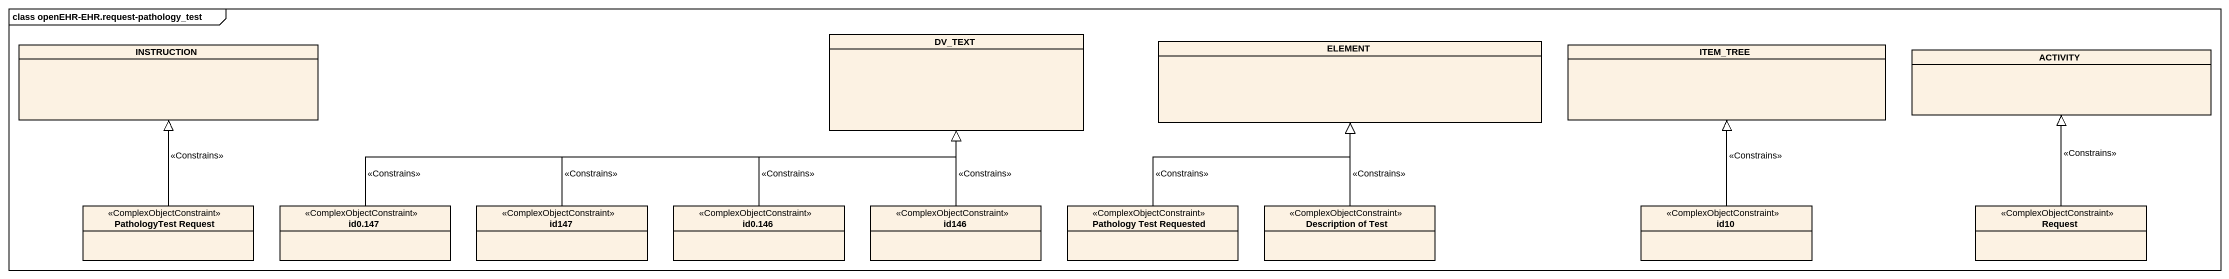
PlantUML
@startuml
mainframe class openEHR-EHR.request-pathology_test
hide circle
hide empty members
class DV_TEXT
class ELEMENT
class INSTRUCTION
class ITEM_TREE
class ACTIVITY
class "PathologyTest Request" as PathologyTest_Request <<ComplexObjectConstraint>>
class "id0.147" as id0_147 <<ComplexObjectConstraint>>
class id147 <<ComplexObjectConstraint>>
class "id0.146" as id0_146 <<ComplexObjectConstraint>>
class id146 <<ComplexObjectConstraint>>
class "Pathology Test Requested" as Pathology_Test_Requested <<ComplexObjectConstraint>>
class "Description of Test" as Description_of_Test <<ComplexObjectConstraint>>
class id10 <<ComplexObjectConstraint>>
class Request <<ComplexObjectConstraint>>
PathologyTest_Request -up-|> INSTRUCTION : <<Constrains>>
id0_147 -right-|> DV_TEXT : <<Constrains>>
id147 -right-|> DV_TEXT : <<Constrains>>
id0_146 -up-|> DV_TEXT : <<Constrains>>
id146 -up-|> DV_TEXT : <<Constrains>>
Pathology_Test_Requested -up-|> ELEMENT : <<Constrains>>
Description_of_Test -up-|> ELEMENT : <<Constrains>>
id10 -up-|> ITEM_TREE : <<Constrains>>
Request -up-|> ACTIVITY : <<Constrains>>
@enduml
